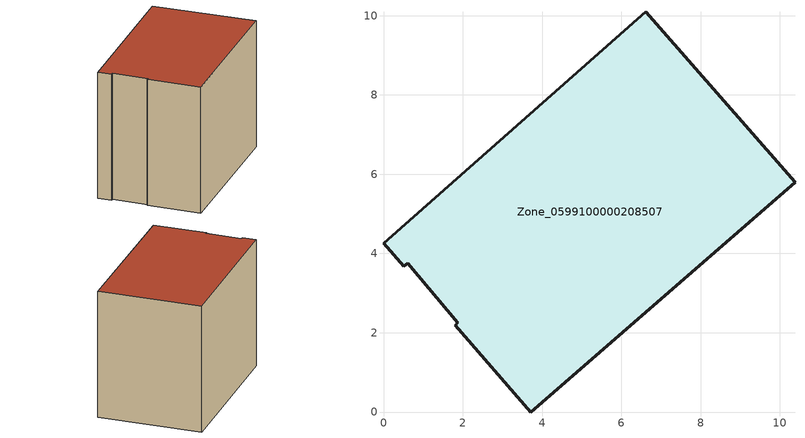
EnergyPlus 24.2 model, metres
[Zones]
Zone_0599100000208507
 floor ground (C_G): 1.87,2.25 0.61,3.76 0.51,3.67 0,4.26 6.61,10.09 10.38,5.79 3.72,0 1.8,2.19 z0
 wall outside (C_F): 3.72,0 10.38,5.79 6.61,10.09 0,4.26 0.51,3.67 0.61,3.76 1.87,2.25 1.8,2.19 3.72,0 z0:7.17
 roof outside (C_R): 0.61,3.76 1.87,2.25 1.8,2.19 3.72,0 10.38,5.79 6.61,10.09 0,4.26 0.51,3.67 z7.17
[BUILDING]
Pand.0599100000208507: North Axis=0; Terrain=City; Loads Convergence Tolerance Value=0.04; Temperature Convergence Tolerance Value=0.4; Solar Distribution=FullExterior; Maximum Number of Warmup Days=25; Minimum Number of Warmup Days=1
[Site:Location]
Rotterdam.The.Hague.AP_ZH_NLD Design_Conditions: Latitude=51.96; Longitude=4.45; Time Zone=1; Elevation=-4.5
[SITE:GROUNDTEMPERATURE:BUILDINGSURFACE]
18, 18, 18, 18, 18, 18, 18, 18, 18, 18, 18, 18
[MATERIAL] Thermal Absorptance=0.9; Solar Absorptance=0.7; Visible Absorptance=0.7
Name | Roughness | Thickness | Conductivity | Density | Specific Heat
G.TC.1946 | MediumSmooth | 0.15 | 1 | 540 | 1210
F.TC.1946 | Rough | 0.3 | 0.857143 | 1920 | 840
R.TC.1946 | MediumRough | 0.2 | 0.909091 | 1500 | 1000
[CONSTRUCTION]
C_G: G.TC.1946
C_F: F.TC.1946
C_R: R.TC.1946
[ZONE]
Zone_0599100000208507: Type=1; Multiplier=1; Ceiling Height=Autocalculate; Volume=Autocalculate; Floor Area=autocalculate; Part of Total Floor Area=Yes
[ZONEINFILTRATION:DESIGNFLOWRATE]
Infil_Zone_0599100000208507: Zone or ZoneList or Space or SpaceList=Zone_0599100000208507; Schedule=AlwaysOn; Design Flow Rate Calculation Method=Flow/Area; Flow Rate per Floor Area=0.003; Constant Term Coefficient=1; Temperature Term Coefficient=0; Velocity Term Coefficient=0; Velocity Squared Term Coefficient=0
[HVACTEMPLATE:ZONE:IDEALLOADSAIRSYSTEM]
Zone_0599100000208507: Maximum Heating Supply Air Temperature=50; Minimum Cooling Supply Air Temperature=13; Maximum Heating Supply Air Humidity Ratio=0.0156; Minimum Cooling Supply Air Humidity Ratio=0.0077; Heating Limit=NoLimit; Cooling Limit=NoLimit; Dehumidification Control Type=ConstantSensibleHeatRatio; Cooling Sensible Heat Ratio=0.7; Dehumidification Setpoint=60; Humidification Control Type=None; Humidification Setpoint=30; Outdoor Air Method=None; Outdoor Air Flow Rate per Person=0.00944; Outdoor Air Flow Rate per Zone Floor Area=0; Outdoor Air Flow Rate per Zone=0; Demand Controlled Ventilation Type=None; Outdoor Air Economizer Type=NoEconomizer; Heat Recovery Type=None; Sensible Heat Recovery Effectiveness=0.7; Latent Heat Recovery Effectiveness=0.65
[ZONECONTROL:THERMOSTAT]
ThermostatControl_Zone_0599100000208507: Zone or ZoneList=Zone_0599100000208507; Control Type Schedule=DualSetpointControlType; Control 1=Thermostat_Zone_0599100000208507; Temperature Difference Between Cutout And Setpoint=0
[THERMOSTATSETPOINT:DUALSETPOINT]
Thermostat_Zone_0599100000208507: Heating Setpoint Temperature Schedule=HeatingSetpoint_Zone_0599100000208507; Cooling Setpoint Temperature Schedule=CoolingSetpoint_Zone_0599100000208507
[SCHEDULE:COMPACT]
HeatingSetpoint_Zone_0599100000208507: Through: 12/31, For: AllDays, Until: 24:00, 21
CoolingSetpoint_Zone_0599100000208507: Through: 12/31, For: AllDays, Until: 24:00, 24
DualSetpointControlType: Through: 12/31, For: AllDays, Until: 24:00, 4
AlwaysOn: Through: 12/31, For: AllDays, Until: 24:00, 1
